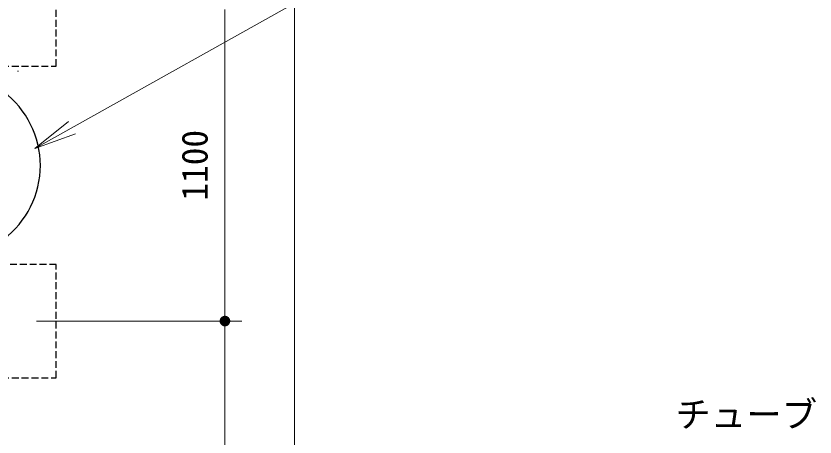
# Model space of a CAD drawing. Units: millimetres at full size, sheet at 1:100; details may follow other scales. Extents: x 1500 to 40500, y 1500 to 28200.
# Drawn here: x 8165 to 10983, y 22826 to 24312 of the extents above; entities that cross this region are included whole.
import ezdxf
from ezdxf.enums import TextEntityAlignment as Align

# ---------------------------------------------------------------- set-up
doc = ezdxf.new("R2010")
doc.units = ezdxf.units.MM
doc.header["$LTSCALE"] = 100
doc.linetypes.add('USER2', pattern=[0.347213, 0.243035, -0.104178])
for name, color, linetype, lineweight in [('D-STR-DIM\u3000寸法線、寸法値', 7, 'Continuous', 13), ('D-STR-HTXT\u3000旗上げ', 7, 'Continuous', 13), ('D-STR\u3000構造物外形線', 1, 'Continuous', 25)]:
    doc.layers.add(name, color=color, linetype=linetype, lineweight=lineweight)
doc.styles.add('ＭＳ ゴシック', font='')
doc.styles.get('ＭＳ ゴシック').set_extended_font_data('MS Gothic')

# ---------------------------------------------------------------- blocks, each defined once
blk = doc.blocks.new('filled_dot')
at = {"color": 0, "linetype": 'Continuous', "lineweight": -2, "const_width": 1.25}
blk.add_lwpolyline([(-0.625, 0, 1), (0.625, 0, 1)], format="xyb", close=True, dxfattribs=at)
blk = doc.blocks.new('open_arrow')
at = {"color": 0, "linetype": 'Continuous', "lineweight": -2}
blk.add_lwpolyline([(7.5, 1.25), (0, 0), (7.5, -1.25)], dxfattribs=at)

msp = doc.modelspace()

# ---------------------------------------------------------------- linework, layer by layer
at = {"layer": 'D-STR-DIM\u3000寸法線、寸法値'}
for p, q in [((9147.4, 25304.4), (9147.4, 18685.2)), ((8901.6, 23235.2), (8901.6, 24335.2)), ((8236.8, 23235.2), (8961.6, 23235.2)), ((8236.8, 23235.2), (8961.6, 23235.2)), ((8901.6, 21435.2), (8901.6, 23235.2))]:
    msp.add_line(p, q, dxfattribs=at)
at = {"layer": 'D-STR-HTXT\u3000旗上げ'}
msp.add_lwpolyline([(8230.8, 23844.6), (9311.9, 24449.7), (9331.9, 24449.7), (10298.2, 24449.7), (9815.1, 24449.7)], dxfattribs=at)
at = {"layer": 'D-STR\u3000構造物外形線', "linetype": 'USER2'}
for points in [[(7906.8, 24535.2), (7906.8, 24135.2), (8306.8, 24135.2), (8306.8, 24535.2)], [(7906.8, 23435.2), (7906.8, 23035.2), (8306.8, 23035.2), (8306.8, 23435.2)]]:
    msp.add_lwpolyline(points, close=True, dxfattribs=at)
at = {"layer": 'D-STR\u3000構造物外形線'}
for centre, radius, start, end in [((8162.9, 24116), 9.53, 0, 11.4493), ((7925.9, 23784.1), 324.7, 306.8033, 53.1967)]:
    msp.add_arc(centre, radius, start, end, dxfattribs=at)

# ---------------------------------------------------------------- block references
at = {"layer": 'D-STR-DIM\u3000寸法線、寸法値', "xscale": 15, "yscale": 15}
for rotation in [270, 90]:
    msp.add_blockref('filled_dot', (8901.6, 23235.2), dxfattribs=dict(at, rotation=rotation))
at = {"layer": 'D-STR-HTXT\u3000旗上げ', "xscale": 20, "yscale": 20, "rotation": 29.2}
msp.add_blockref('open_arrow', (8230.8, 23844.6), dxfattribs=at)

# ---------------------------------------------------------------- texts
at = {"layer": 'D-STR-DIM\u3000寸法線、寸法値', "style": 'ＭＳ ゴシック'}
msp.add_text('1100', height=91.64, rotation=90, dxfattribs=at).set_placement((8794.7, 23785.2), align=Align.MIDDLE_CENTER)
at = {"layer": 'D-STR-HTXT\u3000旗上げ', "style": 'ＭＳ ゴシック'}
msp.add_text('チューブトンネル', height=91.64, dxfattribs=at).set_placement((10490.5, 22832.7), align=Align.BOTTOM_LEFT)

doc.saveas('drawing.dxf')
